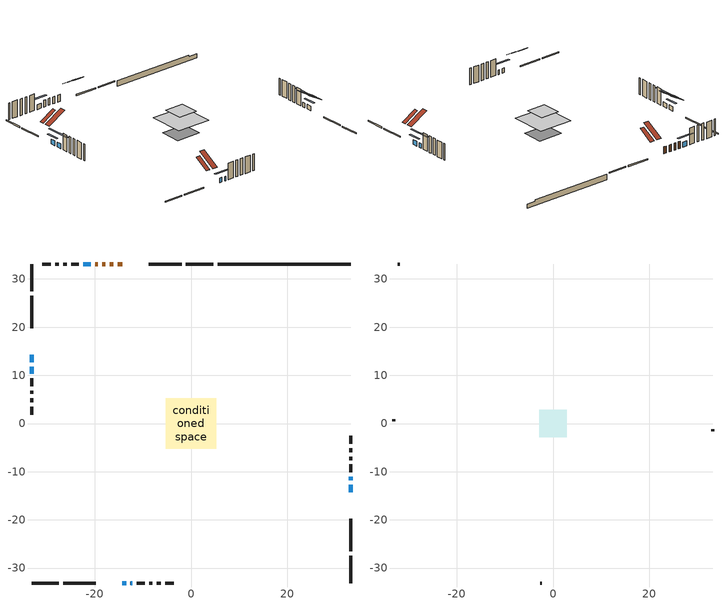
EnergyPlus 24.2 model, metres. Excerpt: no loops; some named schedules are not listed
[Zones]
conditioned space
 floor adiabatic (AdiabaticFloorConstruction): -5.23,-5.23 -5.23,5.23 5.23,5.23 5.23,-5.23 z2.97
 floor foundation (Slab1 construction): -3.75,-3.14 -3.75,3.14 3.75,3.14 3.75,-3.14 z-1.09
 wall outside (RimJoist1 construction): 4.59,33.1 -1.04,33.1 / -33.1,-33.1 -27.47,-33.1 / -33.1,33.1 -33.1,27.47 / 33.1,-33.1 33.1,-27.47 z0.53:0.83
 wall outside (RimJoist2 construction): -1.97,33.1 -8.73,33.1 / -26.55,-33.1 -19.79,-33.1 / -33.1,26.55 -33.1,19.79 / 33.1,-26.55 33.1,-19.79 z0.53:0.83
 wall outside (AdiabaticWallConstruction 1): -14.29,33.1 -15.17,33.1 / -16.1,33.1 -16.91,33.1 / -17.84,33.1 -18.42,33.1 / -19.34,33.1 -19.91,33.1 z0.53:2.56
 wall outside (AdiabaticWallConstruction): 33.1,-14.22 33.1,-12.75 / -14.22,-33.1 -13.48,-33.1 / -33.1,14.22 -33.1,12.75 / 33.1,-11.82 33.1,-11.08 / -20.84,33.1 -22.32,33.1 / -33.1,11.82 -33.1,10.34 z0.53:1.9; -12.56,-33.1 -12.16,-33.1 z0.53:1.75
 wall outside (Wall1 construction): -23.25,33.1 -24.89,33.1 / -11.24,-33.1 -9.59,-33.1 / -33.1,9.41 -33.1,7.77 / 33.1,-10.15 33.1,-8.51 z0.53:5.41
 wall outside (Wall2 construction): -25.82,33.1 -26.48,33.1 / -8.66,-33.1 -8,-33.1 / -33.1,6.84 -33.1,6.18 / 33.1,-7.58 33.1,-6.92 z0.53:5.41
 wall outside (Wall4 construction): -27.41,33.1 -28.21,33.1 / -7.07,-33.1 -6.27,-33.1 / -33.1,5.25 -33.1,4.45 / 33.1,-5.99 33.1,-5.18 z0.53:5.41
 wall outside (Wall5 construction): -29.14,33.1 -30.88,33.1 / -5.34,-33.1 -3.6,-33.1 / -33.1,3.52 -33.1,1.78 / 33.1,-4.25 33.1,-2.52 z0.53:5.41
 wall foundation (FoundationWall1 construction): 5.52,33.1,-1.09 5.52,33.1,0.53 30.34,33.1,0.53 30.34,33.1,0.11 33.1,33.1,0.11 33.1,33.1,-1.09
 window (WindowConstruction): 33.1,-14.22 33.1,-12.75 z0.53:1.9
 window (WindowConstruction 5): -14.22,-33.1 -13.48,-33.1 z0.53:1.9
 window (WindowConstruction 1): -33.1,14.22 -33.1,12.75 z0.53:1.9
 window (WindowConstruction 6): -12.56,-33.1 -12.17,-33.1 z0.53:1.75
 window (WindowConstruction 2): 33.1,-11.82 33.1,-11.08 z0.53:1.9
 window (WindowConstruction 3): -20.84,33.1 -22.32,33.1 z0.53:1.9
 window (WindowConstruction 4): -33.1,11.82 -33.1,10.34 z0.53:1.9
 door (Door): -14.29,33.1 -15.17,33.1 z0.53:2.56
 door (Door 1): -16.1,33.1 -16.91,33.1 z0.53:2.56
 door (Door 2): -17.84,33.1 -18.42,33.1 z0.53:2.56
 door (Door 3): -19.34,33.1 -19.91,33.1 z0.53:2.56
 ceiling adiabatic (AdiabaticFloorConstruction): 5.23,-5.23 5.23,5.23 -5.23,5.23 -5.23,-5.23 z2.97
 roof outside (Roof1 construction): -10.89,33.1,5.41 -10.89,28.85,7.89 -9.66,28.85,7.89 -9.66,33.1,5.41; -17.63,-33.1,5.41 -17.63,-28.85,7.89 -18.86,-28.85,7.89 -18.86,-33.1,5.41; -33.1,17.63,5.41 -28.85,17.63,7.89 -28.85,18.86,7.89 -33.1,18.86,5.41; 33.1,-17.63,5.41 28.85,-17.63,7.89 28.85,-18.86,7.89 33.1,-18.86,5.41
attic - vented
 floor to conditioned space (Floor1 construction Reversed): -2.88,-2.88 -2.88,2.88 2.88,2.88 2.88,-2.88 z5.41
 wall outside (Wall6 construction): -31.81,33.1 -32.17,33.1 / -2.67,-33.1 -2.31,-33.1 / -33.1,0.85 -33.1,0.49 / 33.1,-1.59 33.1,-1.22 z0.53:5.41
 roof outside (Roof2 construction): -13.36,33.1,5.41 -13.36,27.75,8.53 -11.82,27.75,8.53 -11.82,33.1,5.41; -15.15,-33.1,5.41 -15.15,-27.75,8.53 -16.7,-27.75,8.53 -16.7,-33.1,5.41; -33.1,15.15,5.41 -27.75,15.15,8.53 -27.75,16.7,8.53 -33.1,16.7,5.41; 33.1,-15.15,5.41 27.75,-15.15,8.53 27.75,-16.7,8.53 33.1,-16.7,5.41
shading: 33.1,-11.53 33.1,-15.44 33.56,-15.44 33.56,-11.53 z3.12; -11.66,-33.1 -16.05,-33.1 -16.05,-33.56 -11.66,-33.56 z3.73; -33.1,11.53 -33.1,15.44 -33.56,15.44 -33.56,11.53 z3.12; 33.1,-8.03 33.1,-14.87 33.56,-14.87 33.56,-8.03 z4.95; -24.15,33.1 -19.01,33.1 -19.01,33.56 -24.15,33.56 z3.73; -33.1,7.29 -33.1,14.87 -33.56,14.87 -33.56,7.29 z4.95
[Building]
Building 1: Terrain=Suburbs
[Site:Location]
Mont Joli AP_QC: Latitude {deg}=48.61; Longitude {deg}=-68.21; Time Zone {hr}=-5; Elevation {m}=52; Keep Site Location Information=Yes
[Site:GroundTemperature:Shallow]
-0.843868, -3.04892, -3.2255, -2.1791, 2.02165, 6.20283, 9.82768, 12.1239, 12.319, 10.4514, 6.91898, 2.86606
[Site:WaterMainsTemperature]
Calculation Method=Schedule; Temperature Schedule=mains temperature schedule
[Material] Roughness=Rough; Thermal Absorptance=0.9
Name | Thickness {m} | Conductivity {W/m-K} | Density {kg/m3} | Specific Heat {J/kg-K} | Solar Absorptance | Visible Absorptance
asphalt or fiberglass shingles | 0.00635 | 0.162714 | 1121.4 | 1465.45 | 0.4 | 0.4
ceiling loosefill ins | 0.169333 | 0.0480833 | 16.02 | 1046.75 | 0.7 | 0.7
ceiling stud and cavity | 0.1397 | 0.702079 | 65.682 | 1177.47 | 0.7 | 0.7
concrete 4.0 in. | 0.1016 | 1.803125 | 2242.8 | 837.4 | 0.7 | 0.7
concrete 8.0 in. | 0.2032 | 1.803125 | 2242.8 | 837.4 | 0.7 | 0.7
door material | 0.04445 | 0.188738 | 512.64 | 1214.23 | 0.7 | 0.7
door material 1 | 0.04445 | 0.053851 | 512.64 | 1214.23 | 0.7 | 0.7
door material 2 | 0.04445 | 0.20624 | 512.64 | 1214.23 | 0.7 | 0.7
exterior vertical ins | 0.00224492 | 0.029427 | 32.04 | 1214.23 | 0.7 | 0.7
floor covering | 0.0127 | 0.0433444 | 54.468 | 1339.84 | 0.6 | 0.6
floor rigid ins; wall rigid ins | 0.512978 | 0.029427 | 32.04 | 1214.23 | 0.7 | 0.7
floor stud and cavity | 0.1397 | 1.75129 | 37.0049 | 1207.88 | 0.7 | 0.7
furniture material conditioned space 1 | 0.1524 | 0.115458 | 640.8 | 1214.23 | 0.6 | 0.6
gypsum board | 0.0127 | 0.160291 | 801 | 837.4 | 0.6 | 0.6
osb sheathing 0.5 in. | 0.0127 | 0.115458 | 512.64 | 1214.23 | 0.7 | 0.7
osb sheathing 0.75 in. | 0.01905 | 0.115458 | 512.64 | 1214.23 | 0.7 | 0.7
osb sheathing 2.0 in. | 0.0508 | 0.115458 | 512.64 | 1214.23 | 0.7 | 0.7
rim joist rigid ins | 0.051816 | 0.029427 | 32.04 | 1214.23 | 0.7 | 0.7
rim joist stud and cavity | 0.0508 | 0.177588 | 50.32683 | 1063.81 | 0.6 | 0.6
rim joist stud and cavity 1 | 0.0508 | 0.386834 | 125.044 | 1163.47 | 0.6 | 0.6
roof stud and cavity | 0.2032 | 0.173622 | 78.34581 | 1123.46 | 0.7 | 0.7
wall stud and cavity | 0.1397 | 0.554847 | 139.0536 | 1170.24 | 0.7 | 0.7
wall stud and cavity 1 | 0.1397 | 0.511889 | 139.0536 | 1170.24 | 0.7 | 0.7
wall stud and cavity 2 | 0.1397 | 0.105224 | 139.0536 | 1170.24 | 0.7 | 0.7
wall stud and cavity 3 | 0.1397 | 0.550994 | 139.0536 | 1170.24 | 0.7 | 0.7
wall stud and cavity 4 | 0.0889 | 6.1454 | 50.32683 | 1063.81 | 0.6 | 0.6
wall stud and cavity 5 | 0.0889 | 0.380278 | 52.3479 | 1209.89 | 0.7 | 0.7
wall stud and cavity 6 | 0.0889 | 0.391764 | 83.0341 | 1211.67 | 0.7 | 0.7
wood siding | 0.0254 | 0.102417 | 544.68 | 1172.36 | 0.4 | 0.4
wood siding 1 | 0.00254 | 0.102417 | 544.68 | 1172.36 | 0.4 | 0.4
wood siding 2; wood siding 3; wood siding 4 | 0.0254 | 0.102417 | 544.68 | 1172.36 | 0.7 | 0.7
[WindowMaterial:SimpleGlazingSystem]
Name | U-Factor {W/m2-K} | Solar Heat Gain Coefficient
WindowMaterial | 2.99855 | 0.53
WindowMaterial 1 | 4.33629 | 0.65
[Construction]
AdiabaticFloorConstruction: floor stud and cavity, floor rigid ins, osb sheathing 0.75 in., floor covering
AdiabaticWallConstruction: wood siding 3, wall rigid ins, wall stud and cavity 5, gypsum board
AdiabaticWallConstruction 1: wood siding 4, wall rigid ins, wall stud and cavity 5, gypsum board
Door; Door 1: door material
Door 2: door material 1
Door 3: door material 2
Floor1 construction Reversed: gypsum board, ceiling stud and cavity, ceiling loosefill ins
FoundationWall1 construction: concrete 8.0 in.
furniture construction conditioned space 1: furniture material conditioned space 1
PartitionWallConstruction: gypsum board, wall stud and cavity 6, gypsum board
RimJoist1 construction: wood siding 2, rim joist stud and cavity
RimJoist2 construction: wood siding 2, rim joist rigid ins, osb sheathing 2.0 in., rim joist stud and cavity 1
Roof1 construction: asphalt or fiberglass shingles, osb sheathing 0.75 in., roof stud and cavity, gypsum board
Roof2 construction: asphalt or fiberglass shingles
Slab1 construction: concrete 4.0 in.
Wall1 construction: wood siding, osb sheathing 0.5 in., wall stud and cavity, gypsum board
Wall2 construction: wood siding, osb sheathing 0.5 in., wall stud and cavity 1, gypsum board
Wall4 construction: wood siding, osb sheathing 0.5 in., wall stud and cavity 2, gypsum board
Wall5 construction: wood siding, osb sheathing 0.5 in., wall stud and cavity 3, gypsum board
Wall6 construction: wood siding 1, wall stud and cavity 4
WindowConstruction; WindowConstruction 1; WindowConstruction 2; WindowConstruction 3; WindowConstruction 4; WindowConstruction 5: WindowMaterial
WindowConstruction 6: WindowMaterial 1
[Zone] Multiplier=1; Part of Total Floor Area=Yes
Name | Volume {m3}
attic - vented | 16.0068
conditioned space | 354.5
[Space]
Name | Zone | Volume {m3}
attic - vented 1 | attic - vented | 16.0068
conditioned space 1 | conditioned space | 354.5
[ZoneInfiltration:EffectiveLeakageArea]
infil attic - vented 1: Zone or Space=attic - vented 1; Schedule=Always On Discrete; Effective Air Leakage Area {cm2}=1152; Stack Coefficient=0.000556087; Wind Coefficient=1.59328e-05
[ZoneMixing]
whole house fan mix: Zone or Space=attic - vented; Schedule=Always On Continuous; Design Flow Rate Calculation Method=Flow/Zone; Design Flow Rate {m3/s}=0; Source Zone or Space=conditioned space
[SurfaceProperty:ExposedFoundationPerimeter]
Slab1: Exposed Perimeter Calculation Method=TotalExposedPerimeter; Total Exposed Perimeter {m}=27.585
[InternalMass] Zone or ZoneList=conditioned space; Space or SpaceList=conditioned space 1
Name | Construction | Surface Area {m2}
furniture mass conditioned space 1 | furniture construction conditioned space 1 | 62.72
partition wall mass | PartitionWallConstruction | 156.8
[Lights]
interior lighting: Zone or ZoneList or Space or SpaceList=conditioned space 1; Schedule=interior lighting schedule; Design Level Calculation Method=LightingLevel; Lighting Level {W}=343.2; Return Air Fraction=0; Fraction Radiant=0.6; Fraction Visible=0.2; Fraction Replaceable=1
[People]
occupants: Zone or ZoneList or Space or SpaceList=conditioned space 1; Number of People Schedule=occupants schedule; Number of People Calculation Method=People; Number of People=3; Fraction Radiant=0.314171; Sensible Heat Fraction=0.56303; Activity Level Schedule=occupants activity schedule; Carbon Dioxide Generation Rate {m3/s-W}=0; Enable ASHRAE 55 Comfort Warnings=No; Mean Radiant Temperature Calculation Type=EnclosureAveraged
[ElectricEquipment] Zone or ZoneList or Space or SpaceList=conditioned space 1; Design Level Calculation Method=EquipmentLevel
Name | Schedule | Design Level {W} | Fraction Latent | Fraction Radiant | Fraction Lost
clothes dryer | clothes dryer schedule | 140.772 | 0.015 | 0.081 | 0.85
clothes washer | clothes washer schedule | 32.1985 | 0.03 | 0.162 | 0.7
cooking range | cooking range schedule | 215.147 | 0.08 | 0.432 | 0.2
dishwasher | dishwasher schedule | 66.8632 | 0.3 | 0.18 | 0.4
fridge | fridge schedule | 72.9452 | 0 | 0.6 | 0
mech vent house fan | mech vent house fan schedule | 0.95 | 0 | 0 | 1
mech vent house fan cfis | mech vent house fan cfis schedule | 0 | 0 | 0 | 0
misc plug loads | misc plug loads schedule | 494.7 | 0.045 | 0.513 | 0.1
whole house fan | Always On Discrete | 0 | 0 | 0 | 1
[OtherEquipment] Zone or ZoneList or Space or SpaceList=conditioned space 1; Design Level Calculation Method=EquipmentLevel
Name | Fuel Type | Schedule | Design Level {W} | Fraction Latent | Fraction Radiant | Fraction Lost
clothes dryer 1 | Electricity | clothes dryer schedule | 0 | 0.015 | 0.081 | 0.85
cooking range 1 | Electricity | cooking range schedule | 0 | 0.08 | 0.432 | 0.2
general water use latent | None | general water use schedule | 62.594 | 1 | 0 | 0
general water use sensible | None | general water use schedule | -61.6891 | 0 | 0.6 | 0
mech vent house fan latent load | None | Always On Discrete | 0 | 1 | 0 | 0
mech vent house fan sensible load | None | Always On Discrete | 0 | 0 | 0 | 0
water heater energy adjustment1 | Electricity | Always On Discrete | 0.01 | 0 | 0 | 1
[ZoneInfiltration:DesignFlowRate] Zone or ZoneList or Space or SpaceList=conditioned space 1; Schedule=Always On Discrete; Design Flow Rate Calculation Method=Flow/Zone; Design Flow Rate {m3/s}=0
infil flow; natural vent flow; whole house fan flow
[ZoneControl:Thermostat]
conditioned space Thermostat: Zone or ZoneList=conditioned space; Control Type Schedule=conditioned space Thermostat Schedule; Control 1=conditioned space temperature setpoint; Temperature Difference Between Cutout And Setpoint {deltaC}=0
[ZoneHVAC:Baseboard:Convective:Electric]
electric baseboard: Availability Schedule=Always On Discrete; Heating Design Capacity {W}=15279; Efficiency=1
[AirLoopHVAC:UnitarySystem]
unit heater unitary system: Control Type=Load; Controlling Zone or Thermostat Location=conditioned space; Dehumidification Control Type=None; Availability Schedule=Always On Discrete; Supply Fan=unit heater supply fan; Fan Placement=BlowThrough; Supply Air Fan Operating Mode Schedule=unit heater auto fan schedule; Heating Coil=unit heater htg coil; DX Heating Coil Sizing Ratio=1; Use DOAS DX Cooling Coil=No; Minimum Supply Air Temperature {C}=2; Latent Load Control=SensibleOnlyLoadControl; Cooling Supply Air Flow Rate Method=None; Heating Supply Air Flow Rate Method=SupplyAirFlowRate; Heating Supply Air Flow Rate {m3/s}=0.00141584; No Load Supply Air Flow Rate Method=SupplyAirFlowRate; No Load Supply Air Flow Rate {m3/s}=0; No Load Supply Air Flow Rate Control Set To Low Speed=Yes; Maximum Supply Air Temperature {C}=48.8889; Maximum Outdoor Dry-Bulb Temperature for Supplemental Heater Operation {C}=21; Ancillary On-Cycle Electric Power {W}=0; Ancillary Off-Cycle Electric Power {W}=0
[Fan:SystemModel]
unit heater supply fan: Availability Schedule=Always On Discrete; Design Maximum Air Flow Rate {m3/s}=0.00141584; Speed Control Method=Discrete; Electric Power Minimum Flow Rate Fraction=0.2; Design Pressure Rise {Pa}=500; Motor Efficiency=1; Motor In Air Stream Fraction=1; Design Electric Power Consumption {W}=Autosize; Design Power Sizing Method=PowerPerFlow; Electric Power Per Unit Flow Rate {W/(m3/s)}=28251.7; Electric Power Per Unit Flow Rate Per Unit Pressure {W/((m3/s)-Pa)}=1.66667; Fan Total Efficiency=0.7; Motor Loss Radiative Fraction=0; Number of Speeds=1; Speed Flow Fraction 1=1; Speed Electric Power Fraction 1=1
[Coil:Heating:Fuel]
unit heater htg coil: Availability Schedule=Always On Discrete; Fuel Type=OtherFuel1; Burner Efficiency=0.3; Nominal Capacity {W}=0.293071; On Cycle Parasitic Electric Load {W}=0; Off Cycle Parasitic Fuel Load {W}=0
[Zone equipment]
conditioned space: electric baseboard, unit heater unitary system
[Foundation:Kiva]
Foundation Kiva 1: Initial Indoor Air Temperature {C}=18; Wall Height Above Grade {m}=0.530017; Wall Depth Below Slab {m}=0.2032; Custom Block Material Name 1=exterior vertical ins; Custom Block Depth 1 {m}=1.620012; Custom Block X Position 1 {m}=0.2032; Custom Block Z Position 1 {m}=0
[Foundation:Kiva:Settings]
Soil Conductivity {W/m-K}=0.849921; Soil Density {kg/m3}=1842.3; Soil Specific Heat {J/kg-K}=418.7; Ground Solar Absorptivity=0.9; Ground Thermal Absorptivity=0.9; Ground Surface Roughness {m}=0.03; Far-Field Width {m}=40; Deep-Ground Boundary Condition=ZeroFlux; Deep-Ground Depth {m}=40; Minimum Cell Dimension {m}=0.2; Maximum Cell Growth Coefficient=3; Simulation Timestep=Timestep
[Exterior:Lights]
exterior lighting: Schedule=exterior lighting schedule; Design Level {W}=75.6
[EnergyManagementSystem:GlobalVariable]
infil_program_Qfan
infil_program_Qinf
natural_vent_program_Qnv
natural_vent_program_Qwhf
[EnergyManagementSystem:Sensor]
Name | Output:Variable or Output:Meter Index Key | Output:Variable or Output:Meter
airflow_gain | infil flow | Infiltration Sensible Heat Gain Energy
airflow_gain_1 | natural vent flow | Infiltration Sensible Heat Gain Energy
airflow_gain_2 | whole house fan flow | Infiltration Sensible Heat Gain Energy
airflow_loss | infil flow | Infiltration Sensible Heat Loss Energy
airflow_loss_1 | natural vent flow | Infiltration Sensible Heat Loss Energy
airflow_loss_2 | whole house fan flow | Infiltration Sensible Heat Loss Energy
clg_load_cond |  | Cooling:EnergyTransfer:Zone:CONDITIONED SPACE
clg_sp_s; clg_sp_s_1 | cooling setpoint | Schedule Value
clothes_dryer_exhaust_0_sch_s | clothes dryer exhaust 0 schedule | Schedule Value
conditioned_space_clg_unmet_s | conditioned space | Zone Cooling Setpoint Not Met Time
conditioned_space_htg_unmet_s | conditioned space | Zone Heating Setpoint Not Met Time
cool_season | cooling season schedule | Schedule Value
fridge_tin_s | conditioned space | Zone Mean Air Temperature
htg_load_cond |  | Heating:EnergyTransfer:Zone:CONDITIONED SPACE
htg_sp_s; htg_sp_s_1 | heating setpoint | Schedule Value
ig_ee_conv | clothes dryer | Electric Equipment Convective Heating Energy
ig_ee_conv_2 | cooking range | Electric Equipment Convective Heating Energy
ig_ee_conv_4 | fridge | Electric Equipment Convective Heating Energy
ig_ee_conv_5 | misc plug loads | Electric Equipment Convective Heating Energy
ig_ee_conv_6 | whole house fan | Electric Equipment Convective Heating Energy
ig_ee_rad | clothes dryer | Electric Equipment Radiant Heating Energy
ig_ee_rad_2 | cooking range | Electric Equipment Radiant Heating Energy
ig_ee_rad_4 | fridge | Electric Equipment Radiant Heating Energy
ig_ee_rad_5 | misc plug loads | Electric Equipment Radiant Heating Energy
ig_ee_rad_6 | whole house fan | Electric Equipment Radiant Heating Energy
ig_lgt_conv | interior lighting | Lights Convective Heating Energy
ig_lgt_rad | interior lighting | Lights Radiant Heating Energy
ig_lgt_vis | interior lighting | Lights Visible Radiation Heating Energy
ig_oe_conv | clothes dryer 1 | Other Equipment Convective Heating Energy
ig_oe_conv_1 | cooking range 1 | Other Equipment Convective Heating Energy
ig_oe_conv_2 | general water use latent | Other Equipment Convective Heating Energy
ig_oe_conv_3 | general water use sensible | Other Equipment Convective Heating Energy
ig_oe_conv_4 | water heater energy adjustment1 | Other Equipment Convective Heating Energy
ig_oe_rad | clothes dryer 1 | Other Equipment Radiant Heating Energy
ig_oe_rad_1 | cooking range 1 | Other Equipment Radiant Heating Energy
ig_oe_rad_2 | general water use latent | Other Equipment Radiant Heating Energy
ig_oe_rad_3 | general water use sensible | Other Equipment Radiant Heating Energy
ig_oe_rad_4 | water heater energy adjustment1 | Other Equipment Radiant Heating Energy
ig_ppl_conv | occupants | People Convective Heating Energy
ig_ppl_rad | occupants | People Radiant Heating Energy
im_conv | furniture mass conditioned space 1 | Surface Inside Face Convection Heat Gain Energy
im_conv_1 | partition wall mass | Surface Inside Face Convection Heat Gain Energy
im_ig | furniture mass conditioned space 1 | Surface Inside Face Internal Gains Radiation Heat Gain Energy
im_ig_1 | partition wall mass | Surface Inside Face Internal Gains Radiation Heat Gain Energy
im_lgt | furniture mass conditioned space 1 | Surface Inside Face Lights Radiation Heat Gain Energy
im_lgt_1 | partition wall mass | Surface Inside Face Lights Radiation Heat Gain Energy
im_sol | furniture mass conditioned space 1 | Surface Inside Face Solar Radiation Heat Gain Energy
im_sol_1 | partition wall mass | Surface Inside Face Solar Radiation Heat Gain Energy
im_surf | furniture mass conditioned space 1 | Surface Inside Face Net Surface Thermal Radiation Heat Gain Energy
im_surf_1 | partition wall mass | Surface Inside Face Net Surface Thermal Radiation Heat Gain Energy
mv_conv | mech vent house fan | Electric Equipment Convective Heating Energy
mv_conv_1 | mech vent house fan cfis | Electric Equipment Convective Heating Energy
mv_conv_2 | mech vent house fan latent load | Other Equipment Convective Heating Energy
mv_conv_3 | mech vent house fan sensible load | Other Equipment Convective Heating Energy
mv_rad | mech vent house fan | Electric Equipment Radiant Heating Energy
mv_rad_1 | mech vent house fan cfis | Electric Equipment Radiant Heating Energy
mv_rad_2 | mech vent house fan latent load | Other Equipment Radiant Heating Energy
mv_rad_3 | mech vent house fan sensible load | Other Equipment Radiant Heating Energy
natural_vent_s | natural vent schedule | Schedule Value
out_pb_s |  | Site Outdoor Air Barometric Pressure
out_wt_s |  | Site Outdoor Air Humidity Ratio
site_vw_s |  | Site Wind Speed
ss_back_out | Window1 | Surface Window Shortwave from Zone Back Out Window Heat Transfer Rate
ss_back_out_1 | Window11 | Surface Window Shortwave from Zone Back Out Window Heat Transfer Rate
ss_back_out_2 | Window3 | Surface Window Shortwave from Zone Back Out Window Heat Transfer Rate
ss_back_out_3 | Window5 | Surface Window Shortwave from Zone Back Out Window Heat Transfer Rate
ss_back_out_4 | Window6 | Surface Window Shortwave from Zone Back Out Window Heat Transfer Rate
ss_back_out_5 | Window7 | Surface Window Shortwave from Zone Back Out Window Heat Transfer Rate
ss_back_out_6 | Window9 | Surface Window Shortwave from Zone Back Out Window Heat Transfer Rate
ss_conv | Door1 | Surface Inside Face Convection Heat Gain Energy
ss_conv_1 | Door2 | Surface Inside Face Convection Heat Gain Energy
ss_conv_10 | Window9 | Surface Inside Face Convection Heat Gain Energy
ss_conv_2 | Door3 | Surface Inside Face Convection Heat Gain Energy
ss_conv_3 | Door4 | Surface Inside Face Convection Heat Gain Energy
ss_conv_4 | Window1 | Surface Inside Face Convection Heat Gain Energy
ss_conv_5 | Window11 | Surface Inside Face Convection Heat Gain Energy
ss_conv_6 | Window3 | Surface Inside Face Convection Heat Gain Energy
ss_conv_7 | Window5 | Surface Inside Face Convection Heat Gain Energy
ss_conv_8 | Window6 | Surface Inside Face Convection Heat Gain Energy
ss_conv_9 | Window7 | Surface Inside Face Convection Heat Gain Energy
ss_ig | Door1 | Surface Inside Face Internal Gains Radiation Heat Gain Energy
ss_ig_1 | Door2 | Surface Inside Face Internal Gains Radiation Heat Gain Energy
ss_ig_10 | Window9 | Surface Inside Face Internal Gains Radiation Heat Gain Energy
ss_ig_2 | Door3 | Surface Inside Face Internal Gains Radiation Heat Gain Energy
ss_ig_3 | Door4 | Surface Inside Face Internal Gains Radiation Heat Gain Energy
ss_ig_4 | Window1 | Surface Inside Face Internal Gains Radiation Heat Gain Energy
ss_ig_5 | Window11 | Surface Inside Face Internal Gains Radiation Heat Gain Energy
ss_ig_6 | Window3 | Surface Inside Face Internal Gains Radiation Heat Gain Energy
ss_ig_7 | Window5 | Surface Inside Face Internal Gains Radiation Heat Gain Energy
ss_ig_8 | Window6 | Surface Inside Face Internal Gains Radiation Heat Gain Energy
ss_ig_9 | Window7 | Surface Inside Face Internal Gains Radiation Heat Gain Energy
ss_lgt | Door1 | Surface Inside Face Lights Radiation Heat Gain Energy
ss_lgt_1 | Door2 | Surface Inside Face Lights Radiation Heat Gain Energy
ss_lgt_2 | Door3 | Surface Inside Face Lights Radiation Heat Gain Energy
ss_lgt_3 | Door4 | Surface Inside Face Lights Radiation Heat Gain Energy
ss_sol | Door1 | Surface Inside Face Solar Radiation Heat Gain Energy
ss_sol_1 | Door2 | Surface Inside Face Solar Radiation Heat Gain Energy
ss_sol_2 | Door3 | Surface Inside Face Solar Radiation Heat Gain Energy
ss_sol_3 | Door4 | Surface Inside Face Solar Radiation Heat Gain Energy
ss_surf | Door1 | Surface Inside Face Net Surface Thermal Radiation Heat Gain Energy
ss_surf_1 | Door2 | Surface Inside Face Net Surface Thermal Radiation Heat Gain Energy
ss_surf_10 | Window9 | Surface Inside Face Net Surface Thermal Radiation Heat Gain Energy
ss_surf_2 | Door3 | Surface Inside Face Net Surface Thermal Radiation Heat Gain Energy
ss_surf_3 | Door4 | Surface Inside Face Net Surface Thermal Radiation Heat Gain Energy
ss_surf_4 | Window1 | Surface Inside Face Net Surface Thermal Radiation Heat Gain Energy
ss_surf_5 | Window11 | Surface Inside Face Net Surface Thermal Radiation Heat Gain Energy
ss_surf_6 | Window3 | Surface Inside Face Net Surface Thermal Radiation Heat Gain Energy
ss_surf_7 | Window5 | Surface Inside Face Net Surface Thermal Radiation Heat Gain Energy
ss_surf_8 | Window6 | Surface Inside Face Net Surface Thermal Radiation Heat Gain Energy
ss_surf_9 | Window7 | Surface Inside Face Net Surface Thermal Radiation Heat Gain Energy
ss_trans_in | Window1 | Surface Window Transmitted Solar Radiation Rate
ss_trans_in_1 | Window11 | Surface Window Transmitted Solar Radiation Rate
ss_trans_in_2 | Window3 | Surface Window Transmitted Solar Radiation Rate
ss_trans_in_3 | Window5 | Surface Window Transmitted Solar Radiation Rate
ss_trans_in_4 | Window6 | Surface Window Transmitted Solar Radiation Rate
ss_trans_in_5 | Window7 | Surface Window Transmitted Solar Radiation Rate
ss_trans_in_6 | Window9 | Surface Window Transmitted Solar Radiation Rate
ss_trans_out | Window1 | Surface Inside Face Initial Transmitted Diffuse Transmitted Out Window Solar Radiation Rate
ss_trans_out_1 | Window11 | Surface Inside Face Initial Transmitted Diffuse Transmitted Out Window Solar Radiation Rate
ss_trans_out_2 | Window3 | Surface Inside Face Initial Transmitted Diffuse Transmitted Out Window Solar Radiation Rate
ss_trans_out_3 | Window5 | Surface Inside Face Initial Transmitted Diffuse Transmitted Out Window Solar Radiation Rate
ss_trans_out_4 | Window6 | Surface Inside Face Initial Transmitted Diffuse Transmitted Out Window Solar Radiation Rate
